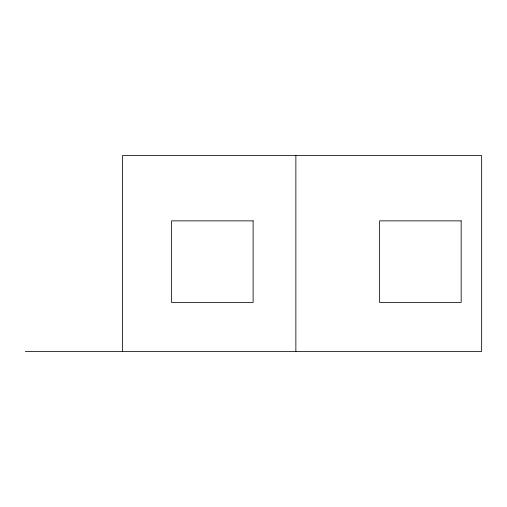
<?xml version="1.0" encoding="UTF-8"?>
<svg xmlns="http://www.w3.org/2000/svg" width="507" height="507" viewBox="0 0 507 507"><rect width="100%" height="100%" fill="white"/><g stroke="black" fill="none" stroke-linecap="round" stroke-linejoin="round"><path stroke-width="0.76" d="M25.35 351.408L481.65 351.408L481.65 155.592L122.491 155.592L122.491 351.408M295.866 155.592L295.866 351.408M253.12 220.862L171.531 220.862L171.531 302.451L253.12 302.451L253.12 220.862M461.167 220.862L379.578 220.862L379.578 302.451L461.167 302.451L461.167 220.862"/></g></svg>
